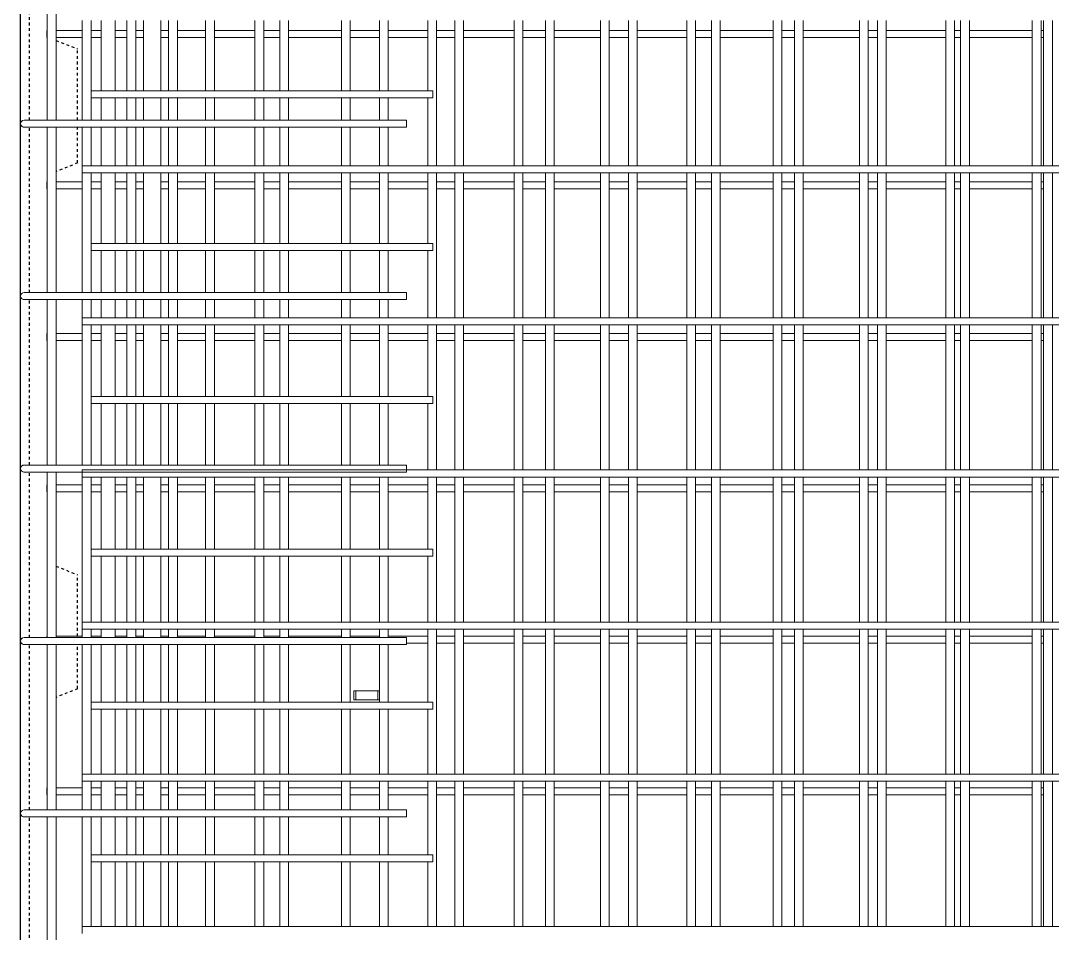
# Model space of a CAD drawing. Header units: millimetres. Extents: x -7118 to 5307, y -2677 to 10400.
# Drawn here: x -4296 to -3119, y 1933 to 2975 of the extents above; entities that cross this region are included whole.
import ezdxf

# ---------------------------------------------------------------- set-up
doc = ezdxf.new("R2010")
doc.units = ezdxf.units.MM
doc.linetypes.add('Dash', pattern=[6.36, 3.18, -3.18])
for name, color, linetype, lineweight in [('A-GENM', 13, 'Continuous', 18), ('A-WALL', 113, 'Continuous', 25), ('A-WALL-HDLN', 110, 'Dash', 25), ('S-RBAR', 171, 'Continuous', 18)]:
    doc.layers.add(name, color=color, linetype=linetype, lineweight=lineweight)

# ---------------------------------------------------------------- blocks, each defined once
blk = doc.blocks.new('RR spread anchor face based - RR-SA-2_5-150-1726819-Elevation Front 1')
at = {"layer": 'A-GENM'}
for p, q in [((-3916.2, 6755), (-3913.7, 6755)), ((-3916.2, 6745), (-3916.2, 6755)), ((-3913.7, 6755), (-3888.7, 6755)), ((-3913.7, 6755), (-3913.7, 6745)), ((-3888.7, 6755), (-3887, 6755)), ((-3888.7, 6755), (-3888.7, 6745)), ((-3913.7, 6745), (-3916.2, 6745)), ((-3888.7, 6745), (-3913.7, 6745)), ((-3887, 6745), (-3888.7, 6745))]:
    blk.add_line(p, q, dxfattribs=at)

msp = doc.modelspace()

# ---------------------------------------------------------------- linework, layer by layer
at = {"layer": 'A-WALL'}
msp.add_line((-4296.19617, -1395), (-4296.19617, 7060), dxfattribs=at)
at = {"layer": 'A-WALL-HDLN'}
for p, q in [((-4286.19359, 2861.33333), (-4286.19359, 3050.11111)), ((-4255.84482, 2952.35946), (-4231.19617, 2942.5)), ((-4231.19617, 2861.33333), (-4231.19617, 2942.5)), ((-4286.19359, 2664.55556), (-4286.19359, 2853.33333)), ((-4231.19617, 2812.5), (-4231.19617, 2853.33333)), ((-4231.19617, 2812.5), (-4255.84482, 2802.64054)), ((-4286.19359, 2467.77778), (-4286.19359, 2656.55556)), ((-4286.19359, 2271), (-4286.19359, 2459.77778)), ((-4255.84482, 2352.35946), (-4231.19617, 2342.5)), ((-4231.19617, 2272.36538), (-4231.19617, 2342.5)), ((-4286.19359, 2074.22222), (-4286.19359, 2263)), ((-4231.19617, 2212.5), (-4231.19617, 2263)), ((-4231.19617, 2212.5), (-4255.84482, 2202.64054)), ((-4286.19359, 1877.44444), (-4286.19359, 2066.22222))]:
    msp.add_line(p, q, dxfattribs=at)
at = {"layer": 'S-RBAR'}
for p, q in [((-4265.84482, 2861.33333), (-4265.84482, 3050.11111)), ((-4255.84482, 2861.33333), (-4255.84482, 3050.11111)), ((-4225.89942, 2861.33333), (-4225.89942, 2974.90385)), ((-4215.89942, 2861.33333), (-4215.89942, 2974.90385)), ((-4204.19617, 2894.88235), (-4204.19617, 2974.90385)), ((-4188.19617, 2894.88235), (-4188.19617, 2974.90385)), ((-4174.89211, 2894.88235), (-4174.89211, 2974.90385)), ((-4164.89211, 2894.88235), (-4164.89211, 2974.90385)), ((-4156.19617, 2894.88235), (-4156.19617, 2974.90385)), ((-4136.19617, 2894.88235), (-4136.19617, 2974.90385)), ((-4127.39456, 2894.88235), (-4127.39456, 2974.90385)), ((-4117.39456, 2894.88235), (-4117.39456, 2974.90385)), ((-4085.18941, 2894.88235), (-4085.18941, 2974.90385)), ((-4075.18941, 2894.88235), (-4075.18941, 2974.90385)), ((-4028.8897, 2894.88235), (-4028.8897, 2974.90385)), ((-4018.8897, 2894.88235), (-4018.8897, 2974.90385)), ((-4000.48671, 2894.88235), (-4000.48671, 2974.90385)), ((-3990.48671, 2894.88235), (-3990.48671, 2974.90385)), ((-3930.38485, 2894.88235), (-3930.38485, 2974.90385)), ((-3920.38485, 2894.88235), (-3920.38485, 2974.90385)), ((-3887.03401, 2894.88235), (-3887.03401, 2974.90385)), ((-3877.03401, 2894.88235), (-3877.03401, 2974.90385)), ((-3831.87999, 2894.88235), (-3831.87999, 2974.90385)), ((-3821.87999, 2809.30769), (-3821.87999, 2974.90385)), ((-3801.0813, 2809.30769), (-3801.0813, 2974.90385)), ((-3791.0813, 2809.30769), (-3791.0813, 2974.90385)), ((-3733.37513, 2809.30769), (-3733.37513, 2974.90385)), ((-3723.37513, 2809.30769), (-3723.37513, 2974.90385)), ((-3697.6286, 2809.30769), (-3697.6286, 2974.90385)), ((-3687.6286, 2809.30769), (-3687.6286, 2974.90385)), ((-3634.87027, 2809.30769), (-3634.87027, 2974.90385)), ((-3624.87027, 2809.30769), (-3624.87027, 2974.90385)), ((-3602.9259, 2809.30769), (-3602.9259, 2974.90385)), ((-3592.9259, 2809.30769), (-3592.9259, 2974.90385)), ((-3536.36542, 2809.30769), (-3536.36542, 2974.90385)), ((-3526.36542, 2809.30769), (-3526.36542, 2974.90385)), ((-3508.2232, 2809.30769), (-3508.2232, 2974.90385)), ((-3498.2232, 2809.30769), (-3498.2232, 2974.90385)), ((-3437.86056, 2809.30769), (-3437.86056, 2974.90385)), ((-3427.86056, 2809.30769), (-3427.86056, 2974.90385)), ((-3413.52049, 2809.30769), (-3413.52049, 2974.90385)), ((-3403.52049, 2809.30769), (-3403.52049, 2974.90385)), ((-3339.3557, 2809.30769), (-3339.3557, 2974.90385)), ((-3329.3557, 2809.30769), (-3329.3557, 2974.90385)), ((-3318.81779, 2809.30769), (-3318.81779, 2974.90385)), ((-3308.81779, 2809.30769), (-3308.81779, 2974.90385)), ((-3240.85084, 2809.30769), (-3240.85084, 2974.90385)), ((-3230.85084, 2809.30769), (-3230.85084, 2974.90385)), ((-3224.11509, 2809.30769), (-3224.11509, 2974.90385)), ((-3214.11509, 2809.30769), (-3214.11509, 2974.90385)), ((-3142.34599, 2809.30769), (-3142.34599, 2974.90385)), ((-3132.34599, 2809.30769), (-3132.34599, 2974.90385)), ((-3129.41239, 2809.30769), (-3129.41239, 2974.90385)), ((-3119.41239, 2809.30769), (-3119.41239, 2974.90385)), ((-4266.19617, 2955.67308), (-4266.19617, 2963.67308)), ((-4255.84482, 2963.67308), (-4225.89942, 2963.67308)), ((-4255.84482, 2955.67308), (-4225.89942, 2955.67308)), ((-4215.89942, 2963.67308), (-4204.19617, 2963.67308)), ((-4215.89942, 2955.67308), (-4204.19617, 2955.67308)), ((-4188.19617, 2963.67308), (-4174.89211, 2963.67308)), ((-4188.19617, 2955.67308), (-4174.89211, 2955.67308)), ((-4164.89211, 2963.67308), (-4156.19617, 2963.67308)), ((-4164.89211, 2955.67308), (-4156.19617, 2955.67308)), ((-4136.19617, 2963.67308), (-4127.39456, 2963.67308)), ((-4136.19617, 2955.67308), (-4127.39456, 2955.67308)), ((-4117.39456, 2963.67308), (-4085.18941, 2963.67308)), ((-4117.39456, 2955.67308), (-4085.18941, 2955.67308)), ((-4075.18941, 2963.67308), (-4028.8897, 2963.67308)), ((-4075.18941, 2955.67308), (-4028.8897, 2955.67308)), ((-4018.8897, 2963.67308), (-4000.48671, 2963.67308)), ((-4018.8897, 2955.67308), (-4000.48671, 2955.67308)), ((-3990.48671, 2963.67308), (-3930.38485, 2963.67308)), ((-3990.48671, 2955.67308), (-3930.38485, 2955.67308)), ((-3920.38485, 2963.67308), (-3887.03401, 2963.67308)), ((-3920.38485, 2955.67308), (-3887.03401, 2955.67308)), ((-3877.03401, 2963.67308), (-3831.87999, 2963.67308)), ((-3877.03401, 2955.67308), (-3831.87999, 2955.67308)), ((-3821.87999, 2963.67308), (-3801.0813, 2963.67308)), ((-3821.87999, 2955.67308), (-3801.0813, 2955.67308)), ((-3791.0813, 2963.67308), (-3733.37513, 2963.67308)), ((-3791.0813, 2955.67308), (-3733.37513, 2955.67308)), ((-3723.37513, 2963.67308), (-3697.6286, 2963.67308)), ((-3723.37513, 2955.67308), (-3697.6286, 2955.67308)), ((-3687.6286, 2963.67308), (-3634.87027, 2963.67308)), ((-3687.6286, 2955.67308), (-3634.87027, 2955.67308)), ((-3624.87027, 2963.67308), (-3602.9259, 2963.67308)), ((-3624.87027, 2955.67308), (-3602.9259, 2955.67308)), ((-3592.9259, 2963.67308), (-3536.36542, 2963.67308)), ((-3592.9259, 2955.67308), (-3536.36542, 2955.67308)), ((-3526.36542, 2963.67308), (-3508.2232, 2963.67308)), ((-3526.36542, 2955.67308), (-3508.2232, 2955.67308)), ((-3498.2232, 2963.67308), (-3437.86056, 2963.67308)), ((-3498.2232, 2955.67308), (-3437.86056, 2955.67308)), ((-3427.86056, 2963.67308), (-3413.52049, 2963.67308)), ((-3427.86056, 2955.67308), (-3413.52049, 2955.67308)), ((-3403.52049, 2963.67308), (-3339.3557, 2963.67308)), ((-3403.52049, 2955.67308), (-3339.3557, 2955.67308)), ((-3329.3557, 2963.67308), (-3318.81779, 2963.67308)), ((-3329.3557, 2955.67308), (-3318.81779, 2955.67308)), ((-3308.81779, 2963.67308), (-3240.85084, 2963.67308)), ((-3308.81779, 2955.67308), (-3240.85084, 2955.67308)), ((-3230.85084, 2963.67308), (-3224.11509, 2963.67308)), ((-3230.85084, 2955.67308), (-3224.11509, 2955.67308)), ((-3214.11509, 2963.67308), (-3142.34599, 2963.67308)), ((-3214.11509, 2955.67308), (-3142.34599, 2955.67308)), ((-3132.34599, 2963.67308), (-3129.41239, 2963.67308)), ((-3132.34599, 2955.67308), (-3129.41239, 2955.67308)), ((-4186.19617, 2894.88235), (-4216.26621, 2894.88235)), ((-4186.19617, 2886.88235), (-4216.26621, 2886.88235)), ((-4204.19617, 2861.33333), (-4204.19617, 2886.88235)), ((-4188.19617, 2861.33333), (-4188.19617, 2886.88235)), ((-4186.19617, 2894.88235), (-3826.19617, 2894.88235)), ((-4186.19617, 2886.88235), (-3826.19617, 2886.88235)), ((-4174.89211, 2861.33333), (-4174.89211, 2886.88235)), ((-4164.89211, 2861.33333), (-4164.89211, 2886.88235)), ((-4156.19617, 2861.33333), (-4156.19617, 2886.88235)), ((-4136.19617, 2861.33333), (-4136.19617, 2886.88235)), ((-4127.39456, 2861.33333), (-4127.39456, 2886.88235)), ((-4117.39456, 2861.33333), (-4117.39456, 2886.88235)), ((-4085.18941, 2861.33333), (-4085.18941, 2886.88235)), ((-4075.18941, 2861.33333), (-4075.18941, 2886.88235)), ((-4028.8897, 2861.33333), (-4028.8897, 2886.88235)), ((-4018.8897, 2861.33333), (-4018.8897, 2886.88235)), ((-4000.48671, 2861.33333), (-4000.48671, 2886.88235)), ((-3990.48671, 2861.33333), (-3990.48671, 2886.88235)), ((-3930.38485, 2861.33333), (-3930.38485, 2886.88235)), ((-3920.38485, 2861.33333), (-3920.38485, 2886.88235)), ((-3887.03401, 2861.33333), (-3887.03401, 2886.88235)), ((-3877.03401, 2861.33333), (-3877.03401, 2886.88235)), ((-3831.87999, 2809.30769), (-3831.87999, 2886.88235)), ((-3826.19617, 2886.88235), (-3826.19617, 2894.88235)), ((-4272.19617, 2861.33333), (-4292.19617, 2861.33333)), ((-4272.19617, 2861.33333), (-3856.19617, 2861.33333)), ((-3856.19617, 2853.33333), (-3856.19617, 2861.33333)), ((-4272.19617, 2853.33333), (-4292.19617, 2853.33333)), ((-4272.19617, 2853.33333), (-3856.19617, 2853.33333)), ((-4265.84482, 2664.55556), (-4265.84482, 2853.33333)), ((-4255.84482, 2664.55556), (-4255.84482, 2853.33333)), ((-4225.89942, 2809.30769), (-4225.89942, 2853.33333)), ((-4215.89942, 2809.30769), (-4215.89942, 2853.33333)), ((-4204.19617, 2809.30769), (-4204.19617, 2853.33333)), ((-4188.19617, 2809.30769), (-4188.19617, 2853.33333)), ((-4174.89211, 2809.30769), (-4174.89211, 2853.33333)), ((-4164.89211, 2809.30769), (-4164.89211, 2853.33333)), ((-4156.19617, 2809.30769), (-4156.19617, 2853.33333)), ((-4136.19617, 2809.30769), (-4136.19617, 2853.33333)), ((-4127.39456, 2809.30769), (-4127.39456, 2853.33333)), ((-4117.39456, 2809.30769), (-4117.39456, 2853.33333)), ((-4085.18941, 2809.30769), (-4085.18941, 2853.33333)), ((-4075.18941, 2809.30769), (-4075.18941, 2853.33333)), ((-4028.8897, 2809.30769), (-4028.8897, 2853.33333)), ((-4018.8897, 2809.30769), (-4018.8897, 2853.33333)), ((-4000.48671, 2809.30769), (-4000.48671, 2853.33333)), ((-3990.48671, 2809.30769), (-3990.48671, 2853.33333)), ((-3930.38485, 2809.30769), (-3930.38485, 2853.33333)), ((-3920.38485, 2809.30769), (-3920.38485, 2853.33333)), ((-3887.03401, 2809.30769), (-3887.03401, 2853.33333)), ((-3877.03401, 2809.30769), (-3877.03401, 2853.33333)), ((-4226.19617, 2809.30769), (-2591.19617, 2809.30769)), ((-4226.19617, 2801.30769), (-4226.19617, 2809.30769)), ((-4226.19617, 2801.30769), (-2591.19617, 2801.30769)), ((-4225.89942, 2664.55556), (-4225.89942, 2801.30769)), ((-4215.89942, 2664.55556), (-4215.89942, 2801.30769)), ((-4204.19617, 2720.47059), (-4204.19617, 2801.30769)), ((-4188.19617, 2720.47059), (-4188.19617, 2801.30769)), ((-4174.89211, 2720.47059), (-4174.89211, 2801.30769)), ((-4164.89211, 2720.47059), (-4164.89211, 2801.30769)), ((-4156.19617, 2720.47059), (-4156.19617, 2801.30769)), ((-4136.19617, 2720.47059), (-4136.19617, 2801.30769)), ((-4127.39456, 2720.47059), (-4127.39456, 2801.30769)), ((-4117.39456, 2720.47059), (-4117.39456, 2801.30769)), ((-4085.18941, 2720.47059), (-4085.18941, 2801.30769)), ((-4075.18941, 2720.47059), (-4075.18941, 2801.30769)), ((-4028.8897, 2720.47059), (-4028.8897, 2801.30769)), ((-4018.8897, 2720.47059), (-4018.8897, 2801.30769)), ((-4000.48671, 2720.47059), (-4000.48671, 2801.30769)), ((-3990.48671, 2720.47059), (-3990.48671, 2801.30769)), ((-3930.38485, 2720.47059), (-3930.38485, 2801.30769)), ((-3920.38485, 2720.47059), (-3920.38485, 2801.30769)), ((-3887.03401, 2720.47059), (-3887.03401, 2801.30769)), ((-3877.03401, 2720.47059), (-3877.03401, 2801.30769)), ((-3831.87999, 2720.47059), (-3831.87999, 2801.30769)), ((-3821.87999, 2635.71154), (-3821.87999, 2801.30769)), ((-3801.0813, 2635.71154), (-3801.0813, 2801.30769)), ((-3791.0813, 2635.71154), (-3791.0813, 2801.30769)), ((-3733.37513, 2635.71154), (-3733.37513, 2801.30769)), ((-3723.37513, 2635.71154), (-3723.37513, 2801.30769)), ((-3697.6286, 2635.71154), (-3697.6286, 2801.30769)), ((-3687.6286, 2635.71154), (-3687.6286, 2801.30769)), ((-3634.87027, 2635.71154), (-3634.87027, 2801.30769)), ((-3624.87027, 2635.71154), (-3624.87027, 2801.30769)), ((-3602.9259, 2635.71154), (-3602.9259, 2801.30769)), ((-3592.9259, 2635.71154), (-3592.9259, 2801.30769)), ((-3536.36542, 2635.71154), (-3536.36542, 2801.30769)), ((-3526.36542, 2635.71154), (-3526.36542, 2801.30769)), ((-3508.2232, 2635.71154), (-3508.2232, 2801.30769)), ((-3498.2232, 2635.71154), (-3498.2232, 2801.30769)), ((-3437.86056, 2635.71154), (-3437.86056, 2801.30769)), ((-3427.86056, 2635.71154), (-3427.86056, 2801.30769)), ((-3413.52049, 2635.71154), (-3413.52049, 2801.30769)), ((-3403.52049, 2635.71154), (-3403.52049, 2801.30769)), ((-3339.3557, 2635.71154), (-3339.3557, 2801.30769)), ((-3329.3557, 2635.71154), (-3329.3557, 2801.30769)), ((-3318.81779, 2635.71154), (-3318.81779, 2801.30769)), ((-3308.81779, 2635.71154), (-3308.81779, 2801.30769)), ((-3240.85084, 2635.71154), (-3240.85084, 2801.30769)), ((-3230.85084, 2635.71154), (-3230.85084, 2801.30769)), ((-3224.11509, 2635.71154), (-3224.11509, 2801.30769)), ((-3214.11509, 2635.71154), (-3214.11509, 2801.30769)), ((-3142.34599, 2635.71154), (-3142.34599, 2801.30769)), ((-3132.34599, 2635.71154), (-3132.34599, 2801.30769)), ((-3129.41239, 2635.71154), (-3129.41239, 2801.30769)), ((-3119.41239, 2635.71154), (-3119.41239, 2801.30769)), ((-4266.19617, 2782.84615), (-4266.19617, 2790.84615)), ((-4255.84482, 2790.84615), (-4225.89942, 2790.84615)), ((-4215.89942, 2790.84615), (-4204.19617, 2790.84615)), ((-4188.19617, 2790.84615), (-4174.89211, 2790.84615)), ((-4164.89211, 2790.84615), (-4156.19617, 2790.84615)), ((-4136.19617, 2790.84615), (-4127.39456, 2790.84615)), ((-4117.39456, 2790.84615), (-4085.18941, 2790.84615)), ((-4075.18941, 2790.84615), (-4028.8897, 2790.84615)), ((-4018.8897, 2790.84615), (-4000.48671, 2790.84615)), ((-3990.48671, 2790.84615), (-3930.38485, 2790.84615)), ((-3920.38485, 2790.84615), (-3887.03401, 2790.84615)), ((-3877.03401, 2790.84615), (-3831.87999, 2790.84615)), ((-3821.87999, 2790.84615), (-3801.0813, 2790.84615)), ((-3791.0813, 2790.84615), (-3733.37513, 2790.84615)), ((-3723.37513, 2790.84615), (-3697.6286, 2790.84615)), ((-3687.6286, 2790.84615), (-3634.87027, 2790.84615)), ((-3624.87027, 2790.84615), (-3602.9259, 2790.84615)), ((-3592.9259, 2790.84615), (-3536.36542, 2790.84615)), ((-3526.36542, 2790.84615), (-3508.2232, 2790.84615)), ((-3498.2232, 2790.84615), (-3437.86056, 2790.84615)), ((-3427.86056, 2790.84615), (-3413.52049, 2790.84615)), ((-3403.52049, 2790.84615), (-3339.3557, 2790.84615)), ((-3329.3557, 2790.84615), (-3318.81779, 2790.84615)), ((-3308.81779, 2790.84615), (-3240.85084, 2790.84615)), ((-3230.85084, 2790.84615), (-3224.11509, 2790.84615)), ((-3214.11509, 2790.84615), (-3142.34599, 2790.84615)), ((-3132.34599, 2790.84615), (-3129.41239, 2790.84615)), ((-4255.84482, 2782.84615), (-4225.89942, 2782.84615)), ((-4215.89942, 2782.84615), (-4204.19617, 2782.84615)), ((-4188.19617, 2782.84615), (-4174.89211, 2782.84615)), ((-4164.89211, 2782.84615), (-4156.19617, 2782.84615)), ((-4136.19617, 2782.84615), (-4127.39456, 2782.84615)), ((-4117.39456, 2782.84615), (-4085.18941, 2782.84615)), ((-4075.18941, 2782.84615), (-4028.8897, 2782.84615)), ((-4018.8897, 2782.84615), (-4000.48671, 2782.84615)), ((-3990.48671, 2782.84615), (-3930.38485, 2782.84615)), ((-3920.38485, 2782.84615), (-3887.03401, 2782.84615)), ((-3877.03401, 2782.84615), (-3831.87999, 2782.84615)), ((-3821.87999, 2782.84615), (-3801.0813, 2782.84615)), ((-3791.0813, 2782.84615), (-3733.37513, 2782.84615)), ((-3723.37513, 2782.84615), (-3697.6286, 2782.84615)), ((-3687.6286, 2782.84615), (-3634.87027, 2782.84615)), ((-3624.87027, 2782.84615), (-3602.9259, 2782.84615)), ((-3592.9259, 2782.84615), (-3536.36542, 2782.84615)), ((-3526.36542, 2782.84615), (-3508.2232, 2782.84615)), ((-3498.2232, 2782.84615), (-3437.86056, 2782.84615)), ((-3427.86056, 2782.84615), (-3413.52049, 2782.84615)), ((-3403.52049, 2782.84615), (-3339.3557, 2782.84615)), ((-3329.3557, 2782.84615), (-3318.81779, 2782.84615)), ((-3308.81779, 2782.84615), (-3240.85084, 2782.84615)), ((-3230.85084, 2782.84615), (-3224.11509, 2782.84615)), ((-3214.11509, 2782.84615), (-3142.34599, 2782.84615)), ((-3132.34599, 2782.84615), (-3129.41239, 2782.84615)), ((-4186.19617, 2720.47059), (-4216.26621, 2720.47059)), ((-4186.19617, 2720.47059), (-3826.19617, 2720.47059)), ((-3826.19617, 2712.47059), (-3826.19617, 2720.47059)), ((-4186.19617, 2712.47059), (-4216.26621, 2712.47059)), ((-4204.19617, 2664.55556), (-4204.19617, 2712.47059)), ((-4188.19617, 2664.55556), (-4188.19617, 2712.47059)), ((-4186.19617, 2712.47059), (-3826.19617, 2712.47059)), ((-4174.89211, 2664.55556), (-4174.89211, 2712.47059)), ((-4164.89211, 2664.55556), (-4164.89211, 2712.47059)), ((-4156.19617, 2664.55556), (-4156.19617, 2712.47059)), ((-4136.19617, 2664.55556), (-4136.19617, 2712.47059)), ((-4127.39456, 2664.55556), (-4127.39456, 2712.47059)), ((-4117.39456, 2664.55556), (-4117.39456, 2712.47059)), ((-4085.18941, 2664.55556), (-4085.18941, 2712.47059)), ((-4075.18941, 2664.55556), (-4075.18941, 2712.47059)), ((-4028.8897, 2664.55556), (-4028.8897, 2712.47059)), ((-4018.8897, 2664.55556), (-4018.8897, 2712.47059)), ((-4000.48671, 2664.55556), (-4000.48671, 2712.47059)), ((-3990.48671, 2664.55556), (-3990.48671, 2712.47059)), ((-3930.38485, 2664.55556), (-3930.38485, 2712.47059)), ((-3920.38485, 2664.55556), (-3920.38485, 2712.47059)), ((-3887.03401, 2664.55556), (-3887.03401, 2712.47059)), ((-3877.03401, 2664.55556), (-3877.03401, 2712.47059)), ((-3831.87999, 2635.71154), (-3831.87999, 2712.47059)), ((-4272.19617, 2664.55556), (-4292.19617, 2664.55556)), ((-4272.19617, 2664.55556), (-3856.19617, 2664.55556)), ((-3856.19617, 2656.55556), (-3856.19617, 2664.55556)), ((-4272.19617, 2656.55556), (-4292.19617, 2656.55556)), ((-4272.19617, 2656.55556), (-3856.19617, 2656.55556)), ((-4265.84482, 2467.77778), (-4265.84482, 2656.55556)), ((-4255.84482, 2467.77778), (-4255.84482, 2656.55556)), ((-4225.89942, 2635.71154), (-4225.89942, 2656.55556)), ((-4215.89942, 2635.71154), (-4215.89942, 2656.55556)), ((-4204.19617, 2635.71154), (-4204.19617, 2656.55556)), ((-4188.19617, 2635.71154), (-4188.19617, 2656.55556)), ((-4174.89211, 2635.71154), (-4174.89211, 2656.55556)), ((-4164.89211, 2635.71154), (-4164.89211, 2656.55556)), ((-4156.19617, 2635.71154), (-4156.19617, 2656.55556)), ((-4136.19617, 2635.71154), (-4136.19617, 2656.55556)), ((-4127.39456, 2635.71154), (-4127.39456, 2656.55556)), ((-4117.39456, 2635.71154), (-4117.39456, 2656.55556)), ((-4085.18941, 2635.71154), (-4085.18941, 2656.55556)), ((-4075.18941, 2635.71154), (-4075.18941, 2656.55556)), ((-4028.8897, 2635.71154), (-4028.8897, 2656.55556)), ((-4018.8897, 2635.71154), (-4018.8897, 2656.55556)), ((-4000.48671, 2635.71154), (-4000.48671, 2656.55556)), ((-3990.48671, 2635.71154), (-3990.48671, 2656.55556)), ((-3930.38485, 2635.71154), (-3930.38485, 2656.55556)), ((-3920.38485, 2635.71154), (-3920.38485, 2656.55556)), ((-3887.03401, 2635.71154), (-3887.03401, 2656.55556)), ((-3877.03401, 2635.71154), (-3877.03401, 2656.55556)), ((-4226.19617, 2635.71154), (-2591.19617, 2635.71154)), ((-4226.19617, 2627.71154), (-4226.19617, 2635.71154)), ((-4226.19617, 2627.71154), (-2591.19617, 2627.71154)), ((-4225.89942, 2467.77778), (-4225.89942, 2627.71154)), ((-4215.89942, 2467.77778), (-4215.89942, 2627.71154)), ((-4204.19617, 2546.05882), (-4204.19617, 2627.71154)), ((-4188.19617, 2546.05882), (-4188.19617, 2627.71154)), ((-4174.89211, 2546.05882), (-4174.89211, 2627.71154)), ((-4164.89211, 2546.05882), (-4164.89211, 2627.71154)), ((-4156.19617, 2546.05882), (-4156.19617, 2627.71154)), ((-4136.19617, 2546.05882), (-4136.19617, 2627.71154)), ((-4127.39456, 2546.05882), (-4127.39456, 2627.71154)), ((-4117.39456, 2546.05882), (-4117.39456, 2627.71154)), ((-4085.18941, 2546.05882), (-4085.18941, 2627.71154)), ((-4075.18941, 2546.05882), (-4075.18941, 2627.71154)), ((-4028.8897, 2546.05882), (-4028.8897, 2627.71154)), ((-4018.8897, 2546.05882), (-4018.8897, 2627.71154)), ((-4000.48671, 2546.05882), (-4000.48671, 2627.71154)), ((-3990.48671, 2546.05882), (-3990.48671, 2627.71154)), ((-3930.38485, 2546.05882), (-3930.38485, 2627.71154)), ((-3920.38485, 2546.05882), (-3920.38485, 2627.71154)), ((-3887.03401, 2546.05882), (-3887.03401, 2627.71154)), ((-3877.03401, 2546.05882), (-3877.03401, 2627.71154)), ((-3831.87999, 2546.05882), (-3831.87999, 2627.71154)), ((-3821.87999, 2462.11538), (-3821.87999, 2627.71154)), ((-3801.0813, 2462.11538), (-3801.0813, 2627.71154)), ((-3791.0813, 2462.11538), (-3791.0813, 2627.71154)), ((-3733.37513, 2462.11538), (-3733.37513, 2627.71154)), ((-3723.37513, 2462.11538), (-3723.37513, 2627.71154)), ((-3697.6286, 2462.11538), (-3697.6286, 2627.71154)), ((-3687.6286, 2462.11538), (-3687.6286, 2627.71154)), ((-3634.87027, 2462.11538), (-3634.87027, 2627.71154)), ((-3624.87027, 2462.11538), (-3624.87027, 2627.71154)), ((-3602.9259, 2462.11538), (-3602.9259, 2627.71154)), ((-3592.9259, 2462.11538), (-3592.9259, 2627.71154)), ((-3536.36542, 2462.11538), (-3536.36542, 2627.71154)), ((-3526.36542, 2462.11538), (-3526.36542, 2627.71154)), ((-3508.2232, 2462.11538), (-3508.2232, 2627.71154)), ((-3498.2232, 2462.11538), (-3498.2232, 2627.71154)), ((-3437.86056, 2462.11538), (-3437.86056, 2627.71154)), ((-3427.86056, 2462.11538), (-3427.86056, 2627.71154)), ((-3413.52049, 2462.11538), (-3413.52049, 2627.71154)), ((-3403.52049, 2462.11538), (-3403.52049, 2627.71154)), ((-3339.3557, 2462.11538), (-3339.3557, 2627.71154)), ((-3329.3557, 2462.11538), (-3329.3557, 2627.71154)), ((-3318.81779, 2462.11538), (-3318.81779, 2627.71154)), ((-3308.81779, 2462.11538), (-3308.81779, 2627.71154)), ((-3240.85084, 2462.11538), (-3240.85084, 2627.71154)), ((-3230.85084, 2462.11538), (-3230.85084, 2627.71154)), ((-3224.11509, 2462.11538), (-3224.11509, 2627.71154)), ((-3214.11509, 2462.11538), (-3214.11509, 2627.71154)), ((-3142.34599, 2462.11538), (-3142.34599, 2627.71154)), ((-3132.34599, 2462.11538), (-3132.34599, 2627.71154)), ((-3129.41239, 2462.11538), (-3129.41239, 2627.71154)), ((-3119.41239, 2462.11538), (-3119.41239, 2627.71154)), ((-4266.19617, 2610.01923), (-4266.19617, 2618.01923)), ((-4255.84482, 2618.01923), (-4225.89942, 2618.01923)), ((-4215.89942, 2618.01923), (-4204.19617, 2618.01923)), ((-4188.19617, 2618.01923), (-4174.89211, 2618.01923)), ((-4164.89211, 2618.01923), (-4156.19617, 2618.01923)), ((-4136.19617, 2618.01923), (-4127.39456, 2618.01923)), ((-4117.39456, 2618.01923), (-4085.18941, 2618.01923)), ((-4075.18941, 2618.01923), (-4028.8897, 2618.01923)), ((-4018.8897, 2618.01923), (-4000.48671, 2618.01923)), ((-3990.48671, 2618.01923), (-3930.38485, 2618.01923)), ((-3920.38485, 2618.01923), (-3887.03401, 2618.01923)), ((-3877.03401, 2618.01923), (-3831.87999, 2618.01923)), ((-3821.87999, 2618.01923), (-3801.0813, 2618.01923)), ((-3791.0813, 2618.01923), (-3733.37513, 2618.01923)), ((-3723.37513, 2618.01923), (-3697.6286, 2618.01923)), ((-3687.6286, 2618.01923), (-3634.87027, 2618.01923)), ((-3624.87027, 2618.01923), (-3602.9259, 2618.01923)), ((-3592.9259, 2618.01923), (-3536.36542, 2618.01923)), ((-3526.36542, 2618.01923), (-3508.2232, 2618.01923)), ((-3498.2232, 2618.01923), (-3437.86056, 2618.01923)), ((-3427.86056, 2618.01923), (-3413.52049, 2618.01923)), ((-3403.52049, 2618.01923), (-3339.3557, 2618.01923)), ((-3329.3557, 2618.01923), (-3318.81779, 2618.01923)), ((-3308.81779, 2618.01923), (-3240.85084, 2618.01923)), ((-3230.85084, 2618.01923), (-3224.11509, 2618.01923)), ((-3214.11509, 2618.01923), (-3142.34599, 2618.01923)), ((-3132.34599, 2618.01923), (-3129.41239, 2618.01923)), ((-4255.84482, 2610.01923), (-4225.89942, 2610.01923)), ((-4215.89942, 2610.01923), (-4204.19617, 2610.01923)), ((-4188.19617, 2610.01923), (-4174.89211, 2610.01923)), ((-4164.89211, 2610.01923), (-4156.19617, 2610.01923)), ((-4136.19617, 2610.01923), (-4127.39456, 2610.01923)), ((-4117.39456, 2610.01923), (-4085.18941, 2610.01923)), ((-4075.18941, 2610.01923), (-4028.8897, 2610.01923)), ((-4018.8897, 2610.01923), (-4000.48671, 2610.01923)), ((-3990.48671, 2610.01923), (-3930.38485, 2610.01923)), ((-3920.38485, 2610.01923), (-3887.03401, 2610.01923)), ((-3877.03401, 2610.01923), (-3831.87999, 2610.01923)), ((-3821.87999, 2610.01923), (-3801.0813, 2610.01923)), ((-3791.0813, 2610.01923), (-3733.37513, 2610.01923)), ((-3723.37513, 2610.01923), (-3697.6286, 2610.01923)), ((-3687.6286, 2610.01923), (-3634.87027, 2610.01923)), ((-3624.87027, 2610.01923), (-3602.9259, 2610.01923)), ((-3592.9259, 2610.01923), (-3536.36542, 2610.01923)), ((-3526.36542, 2610.01923), (-3508.2232, 2610.01923)), ((-3498.2232, 2610.01923), (-3437.86056, 2610.01923)), ((-3427.86056, 2610.01923), (-3413.52049, 2610.01923)), ((-3403.52049, 2610.01923), (-3339.3557, 2610.01923)), ((-3329.3557, 2610.01923), (-3318.81779, 2610.01923)), ((-3308.81779, 2610.01923), (-3240.85084, 2610.01923)), ((-3230.85084, 2610.01923), (-3224.11509, 2610.01923)), ((-3214.11509, 2610.01923), (-3142.34599, 2610.01923)), ((-3132.34599, 2610.01923), (-3129.41239, 2610.01923)), ((-4186.19617, 2546.05882), (-4216.26621, 2546.05882)), ((-4186.19617, 2546.05882), (-3826.19617, 2546.05882)), ((-3826.19617, 2538.05882), (-3826.19617, 2546.05882)), ((-4186.19617, 2538.05882), (-4216.26621, 2538.05882)), ((-4204.19617, 2467.77778), (-4204.19617, 2538.05882)), ((-4188.19617, 2467.77778), (-4188.19617, 2538.05882)), ((-4186.19617, 2538.05882), (-3826.19617, 2538.05882)), ((-4174.89211, 2467.77778), (-4174.89211, 2538.05882)), ((-4164.89211, 2467.77778), (-4164.89211, 2538.05882)), ((-4156.19617, 2467.77778), (-4156.19617, 2538.05882)), ((-4136.19617, 2467.77778), (-4136.19617, 2538.05882)), ((-4127.39456, 2467.77778), (-4127.39456, 2538.05882)), ((-4117.39456, 2467.77778), (-4117.39456, 2538.05882)), ((-4085.18941, 2467.77778), (-4085.18941, 2538.05882)), ((-4075.18941, 2467.77778), (-4075.18941, 2538.05882)), ((-4028.8897, 2467.77778), (-4028.8897, 2538.05882)), ((-4018.8897, 2467.77778), (-4018.8897, 2538.05882)), ((-4000.48671, 2467.77778), (-4000.48671, 2538.05882)), ((-3990.48671, 2467.77778), (-3990.48671, 2538.05882)), ((-3930.38485, 2467.77778), (-3930.38485, 2538.05882)), ((-3920.38485, 2467.77778), (-3920.38485, 2538.05882)), ((-3887.03401, 2467.77778), (-3887.03401, 2538.05882)), ((-3877.03401, 2467.77778), (-3877.03401, 2538.05882)), ((-3831.87999, 2462.11538), (-3831.87999, 2538.05882)), ((-4272.19617, 2467.77778), (-4292.19617, 2467.77778)), ((-4272.19617, 2459.77778), (-4292.19617, 2459.77778)), ((-4272.19617, 2467.77778), (-3856.19617, 2467.77778)), ((-4272.19617, 2459.77778), (-3856.19617, 2459.77778)), ((-4265.84482, 2271), (-4265.84482, 2459.77778)), ((-4255.84482, 2271), (-4255.84482, 2459.77778)), ((-4226.19617, 2462.11538), (-2591.19617, 2462.11538)), ((-4226.19617, 2454.11538), (-4226.19617, 2462.11538)), ((-3856.19617, 2459.77778), (-3856.19617, 2467.77778)), ((-4226.19617, 2454.11538), (-2591.19617, 2454.11538)), ((-4225.89942, 2288.51923), (-4225.89942, 2454.11538)), ((-4215.89942, 2288.51923), (-4215.89942, 2454.11538)), ((-4204.19617, 2371.64706), (-4204.19617, 2454.11538)), ((-4188.19617, 2371.64706), (-4188.19617, 2454.11538)), ((-4174.89211, 2371.64706), (-4174.89211, 2454.11538)), ((-4164.89211, 2371.64706), (-4164.89211, 2454.11538)), ((-4156.19617, 2371.64706), (-4156.19617, 2454.11538)), ((-4136.19617, 2371.64706), (-4136.19617, 2454.11538)), ((-4127.39456, 2371.64706), (-4127.39456, 2454.11538)), ((-4117.39456, 2371.64706), (-4117.39456, 2454.11538)), ((-4085.18941, 2371.64706), (-4085.18941, 2454.11538)), ((-4075.18941, 2371.64706), (-4075.18941, 2454.11538)), ((-4028.8897, 2371.64706), (-4028.8897, 2454.11538)), ((-4018.8897, 2371.64706), (-4018.8897, 2454.11538)), ((-4000.48671, 2371.64706), (-4000.48671, 2454.11538)), ((-3990.48671, 2371.64706), (-3990.48671, 2454.11538)), ((-3930.38485, 2371.64706), (-3930.38485, 2454.11538)), ((-3920.38485, 2371.64706), (-3920.38485, 2454.11538)), ((-3887.03401, 2371.64706), (-3887.03401, 2454.11538)), ((-3877.03401, 2371.64706), (-3877.03401, 2454.11538)), ((-3831.87999, 2371.64706), (-3831.87999, 2454.11538)), ((-3821.87999, 2288.51923), (-3821.87999, 2454.11538)), ((-3801.0813, 2288.51923), (-3801.0813, 2454.11538)), ((-3791.0813, 2288.51923), (-3791.0813, 2454.11538)), ((-3733.37513, 2288.51923), (-3733.37513, 2454.11538)), ((-3723.37513, 2288.51923), (-3723.37513, 2454.11538)), ((-3697.6286, 2288.51923), (-3697.6286, 2454.11538)), ((-3687.6286, 2288.51923), (-3687.6286, 2454.11538)), ((-3634.87027, 2288.51923), (-3634.87027, 2454.11538)), ((-3624.87027, 2288.51923), (-3624.87027, 2454.11538)), ((-3602.9259, 2288.51923), (-3602.9259, 2454.11538)), ((-3592.9259, 2288.51923), (-3592.9259, 2454.11538)), ((-3536.36542, 2288.51923), (-3536.36542, 2454.11538)), ((-3526.36542, 2288.51923), (-3526.36542, 2454.11538)), ((-3508.2232, 2288.51923), (-3508.2232, 2454.11538)), ((-3498.2232, 2288.51923), (-3498.2232, 2454.11538)), ((-3437.86056, 2288.51923), (-3437.86056, 2454.11538)), ((-3427.86056, 2288.51923), (-3427.86056, 2454.11538)), ((-3413.52049, 2288.51923), (-3413.52049, 2454.11538)), ((-3403.52049, 2288.51923), (-3403.52049, 2454.11538)), ((-3339.3557, 2288.51923), (-3339.3557, 2454.11538)), ((-3329.3557, 2288.51923), (-3329.3557, 2454.11538)), ((-3318.81779, 2288.51923), (-3318.81779, 2454.11538)), ((-3308.81779, 2288.51923), (-3308.81779, 2454.11538)), ((-3240.85084, 2288.51923), (-3240.85084, 2454.11538)), ((-3230.85084, 2288.51923), (-3230.85084, 2454.11538)), ((-3224.11509, 2288.51923), (-3224.11509, 2454.11538)), ((-3214.11509, 2288.51923), (-3214.11509, 2454.11538)), ((-3142.34599, 2288.51923), (-3142.34599, 2454.11538)), ((-3132.34599, 2288.51923), (-3132.34599, 2454.11538)), ((-3129.41239, 2288.51923), (-3129.41239, 2454.11538)), ((-3119.41239, 2288.51923), (-3119.41239, 2454.11538)), ((-4266.19617, 2437.19231), (-4266.19617, 2445.19231)), ((-4255.84482, 2445.19231), (-4225.89942, 2445.19231)), ((-4255.84482, 2437.19231), (-4225.89942, 2437.19231)), ((-4215.89942, 2445.19231), (-4204.19617, 2445.19231)), ((-4215.89942, 2437.19231), (-4204.19617, 2437.19231)), ((-4188.19617, 2445.19231), (-4174.89211, 2445.19231)), ((-4188.19617, 2437.19231), (-4174.89211, 2437.19231)), ((-4164.89211, 2445.19231), (-4156.19617, 2445.19231)), ((-4164.89211, 2437.19231), (-4156.19617, 2437.19231)), ((-4136.19617, 2445.19231), (-4127.39456, 2445.19231)), ((-4136.19617, 2437.19231), (-4127.39456, 2437.19231)), ((-4117.39456, 2445.19231), (-4085.18941, 2445.19231)), ((-4117.39456, 2437.19231), (-4085.18941, 2437.19231)), ((-4075.18941, 2445.19231), (-4028.8897, 2445.19231)), ((-4075.18941, 2437.19231), (-4028.8897, 2437.19231)), ((-4018.8897, 2445.19231), (-4000.48671, 2445.19231)), ((-4018.8897, 2437.19231), (-4000.48671, 2437.19231)), ((-3990.48671, 2445.19231), (-3930.38485, 2445.19231)), ((-3990.48671, 2437.19231), (-3930.38485, 2437.19231)), ((-3920.38485, 2445.19231), (-3887.03401, 2445.19231)), ((-3920.38485, 2437.19231), (-3887.03401, 2437.19231)), ((-3877.03401, 2445.19231), (-3831.87999, 2445.19231)), ((-3877.03401, 2437.19231), (-3831.87999, 2437.19231)), ((-3821.87999, 2445.19231), (-3801.0813, 2445.19231)), ((-3821.87999, 2437.19231), (-3801.0813, 2437.19231)), ((-3791.0813, 2445.19231), (-3733.37513, 2445.19231)), ((-3791.0813, 2437.19231), (-3733.37513, 2437.19231)), ((-3723.37513, 2445.19231), (-3697.6286, 2445.19231)), ((-3723.37513, 2437.19231), (-3697.6286, 2437.19231)), ((-3687.6286, 2445.19231), (-3634.87027, 2445.19231)), ((-3687.6286, 2437.19231), (-3634.87027, 2437.19231)), ((-3624.87027, 2445.19231), (-3602.9259, 2445.19231)), ((-3624.87027, 2437.19231), (-3602.9259, 2437.19231)), ((-3592.9259, 2445.19231), (-3536.36542, 2445.19231)), ((-3592.9259, 2437.19231), (-3536.36542, 2437.19231)), ((-3526.36542, 2445.19231), (-3508.2232, 2445.19231)), ((-3526.36542, 2437.19231), (-3508.2232, 2437.19231)), ((-3498.2232, 2445.19231), (-3437.86056, 2445.19231)), ((-3498.2232, 2437.19231), (-3437.86056, 2437.19231)), ((-3427.86056, 2445.19231), (-3413.52049, 2445.19231)), ((-3427.86056, 2437.19231), (-3413.52049, 2437.19231)), ((-3403.52049, 2445.19231), (-3339.3557, 2445.19231)), ((-3403.52049, 2437.19231), (-3339.3557, 2437.19231)), ((-3329.3557, 2445.19231), (-3318.81779, 2445.19231)), ((-3329.3557, 2437.19231), (-3318.81779, 2437.19231)), ((-3308.81779, 2445.19231), (-3240.85084, 2445.19231)), ((-3308.81779, 2437.19231), (-3240.85084, 2437.19231)), ((-3230.85084, 2445.19231), (-3224.11509, 2445.19231)), ((-3230.85084, 2437.19231), (-3224.11509, 2437.19231)), ((-3214.11509, 2445.19231), (-3142.34599, 2445.19231)), ((-3214.11509, 2437.19231), (-3142.34599, 2437.19231)), ((-3132.34599, 2445.19231), (-3129.41239, 2445.19231)), ((-3132.34599, 2437.19231), (-3129.41239, 2437.19231)), ((-4186.19617, 2371.64706), (-4216.26621, 2371.64706)), ((-4186.19617, 2371.64706), (-3826.19617, 2371.64706)), ((-3826.19617, 2363.64706), (-3826.19617, 2371.64706)), ((-4186.19617, 2363.64706), (-4216.26621, 2363.64706)), ((-4204.19617, 2288.51923), (-4204.19617, 2363.64706)), ((-4188.19617, 2288.51923), (-4188.19617, 2363.64706)), ((-4186.19617, 2363.64706), (-3826.19617, 2363.64706)), ((-4174.89211, 2288.51923), (-4174.89211, 2363.64706)), ((-4164.89211, 2288.51923), (-4164.89211, 2363.64706)), ((-4156.19617, 2288.51923), (-4156.19617, 2363.64706)), ((-4136.19617, 2288.51923), (-4136.19617, 2363.64706)), ((-4127.39456, 2288.51923), (-4127.39456, 2363.64706)), ((-4117.39456, 2288.51923), (-4117.39456, 2363.64706)), ((-4085.18941, 2288.51923), (-4085.18941, 2363.64706)), ((-4075.18941, 2288.51923), (-4075.18941, 2363.64706)), ((-4028.8897, 2288.51923), (-4028.8897, 2363.64706)), ((-4018.8897, 2288.51923), (-4018.8897, 2363.64706)), ((-4000.48671, 2288.51923), (-4000.48671, 2363.64706)), ((-3990.48671, 2288.51923), (-3990.48671, 2363.64706)), ((-3930.38485, 2288.51923), (-3930.38485, 2363.64706)), ((-3920.38485, 2288.51923), (-3920.38485, 2363.64706)), ((-3887.03401, 2288.51923), (-3887.03401, 2363.64706)), ((-3877.03401, 2288.51923), (-3877.03401, 2363.64706)), ((-3831.87999, 2288.51923), (-3831.87999, 2363.64706)), ((-4226.19617, 2288.51923), (-2591.19617, 2288.51923)), ((-4226.19617, 2280.51923), (-4226.19617, 2288.51923)), ((-4266.19617, 2271), (-4266.19617, 2272.36538)), ((-4255.84482, 2272.36538), (-4225.89942, 2272.36538)), ((-4226.19617, 2280.51923), (-2591.19617, 2280.51923)), ((-4225.89942, 2271), (-4225.89942, 2280.51923)), ((-4215.89942, 2271), (-4215.89942, 2280.51923)), ((-4215.89942, 2272.36538), (-4204.19617, 2272.36538)), ((-4204.19617, 2271), (-4204.19617, 2280.51923)), ((-4188.19617, 2271), (-4188.19617, 2280.51923)), ((-4188.19617, 2272.36538), (-4174.89211, 2272.36538)), ((-4174.89211, 2271), (-4174.89211, 2280.51923)), ((-4164.89211, 2271), (-4164.89211, 2280.51923)), ((-4164.89211, 2272.36538), (-4156.19617, 2272.36538)), ((-4156.19617, 2271), (-4156.19617, 2280.51923)), ((-4136.19617, 2271), (-4136.19617, 2280.51923)), ((-4136.19617, 2272.36538), (-4127.39456, 2272.36538)), ((-4127.39456, 2271), (-4127.39456, 2280.51923)), ((-4117.39456, 2271), (-4117.39456, 2280.51923)), ((-4117.39456, 2272.36538), (-4085.18941, 2272.36538)), ((-4085.18941, 2271), (-4085.18941, 2280.51923)), ((-4075.18941, 2271), (-4075.18941, 2280.51923)), ((-4075.18941, 2272.36538), (-4028.8897, 2272.36538)), ((-4028.8897, 2271), (-4028.8897, 2280.51923)), ((-4018.8897, 2271), (-4018.8897, 2280.51923)), ((-4018.8897, 2272.36538), (-4000.48671, 2272.36538)), ((-4000.48671, 2271), (-4000.48671, 2280.51923)), ((-3990.48671, 2271), (-3990.48671, 2280.51923)), ((-3990.48671, 2272.36538), (-3930.38485, 2272.36538)), ((-3930.38485, 2271), (-3930.38485, 2280.51923)), ((-3920.38485, 2271), (-3920.38485, 2280.51923)), ((-3920.38485, 2272.36538), (-3887.03401, 2272.36538)), ((-3887.03401, 2271), (-3887.03401, 2280.51923)), ((-3877.03401, 2271), (-3877.03401, 2280.51923)), ((-3877.03401, 2272.36538), (-3831.87999, 2272.36538)), ((-3831.87999, 2197.23529), (-3831.87999, 2280.51923)), ((-3821.87999, 2114.92308), (-3821.87999, 2280.51923)), ((-3821.87999, 2272.36538), (-3801.0813, 2272.36538)), ((-3801.0813, 2114.92308), (-3801.0813, 2280.51923)), ((-3791.0813, 2114.92308), (-3791.0813, 2280.51923)), ((-3791.0813, 2272.36538), (-3733.37513, 2272.36538)), ((-3733.37513, 2114.92308), (-3733.37513, 2280.51923)), ((-3723.37513, 2114.92308), (-3723.37513, 2280.51923)), ((-3723.37513, 2272.36538), (-3697.6286, 2272.36538)), ((-3697.6286, 2114.92308), (-3697.6286, 2280.51923)), ((-3687.6286, 2114.92308), (-3687.6286, 2280.51923)), ((-3687.6286, 2272.36538), (-3634.87027, 2272.36538)), ((-3634.87027, 2114.92308), (-3634.87027, 2280.51923)), ((-3624.87027, 2114.92308), (-3624.87027, 2280.51923)), ((-3624.87027, 2272.36538), (-3602.9259, 2272.36538)), ((-3602.9259, 2114.92308), (-3602.9259, 2280.51923)), ((-3592.9259, 2114.92308), (-3592.9259, 2280.51923)), ((-3592.9259, 2272.36538), (-3536.36542, 2272.36538)), ((-3536.36542, 2114.92308), (-3536.36542, 2280.51923)), ((-3526.36542, 2114.92308), (-3526.36542, 2280.51923)), ((-3526.36542, 2272.36538), (-3508.2232, 2272.36538)), ((-3508.2232, 2114.92308), (-3508.2232, 2280.51923)), ((-3498.2232, 2114.92308), (-3498.2232, 2280.51923)), ((-3498.2232, 2272.36538), (-3437.86056, 2272.36538)), ((-3437.86056, 2114.92308), (-3437.86056, 2280.51923)), ((-3427.86056, 2114.92308), (-3427.86056, 2280.51923)), ((-3427.86056, 2272.36538), (-3413.52049, 2272.36538)), ((-3413.52049, 2114.92308), (-3413.52049, 2280.51923)), ((-3403.52049, 2114.92308), (-3403.52049, 2280.51923)), ((-3403.52049, 2272.36538), (-3339.3557, 2272.36538)), ((-3339.3557, 2114.92308), (-3339.3557, 2280.51923)), ((-3329.3557, 2114.92308), (-3329.3557, 2280.51923)), ((-3329.3557, 2272.36538), (-3318.81779, 2272.36538)), ((-3318.81779, 2114.92308), (-3318.81779, 2280.51923)), ((-3308.81779, 2114.92308), (-3308.81779, 2280.51923)), ((-3308.81779, 2272.36538), (-3240.85084, 2272.36538)), ((-3240.85084, 2114.92308), (-3240.85084, 2280.51923)), ((-3230.85084, 2114.92308), (-3230.85084, 2280.51923)), ((-3230.85084, 2272.36538), (-3224.11509, 2272.36538)), ((-3224.11509, 2114.92308), (-3224.11509, 2280.51923)), ((-3214.11509, 2114.92308), (-3214.11509, 2280.51923)), ((-3214.11509, 2272.36538), (-3142.34599, 2272.36538)), ((-3142.34599, 2114.92308), (-3142.34599, 2280.51923)), ((-3132.34599, 2114.92308), (-3132.34599, 2280.51923)), ((-3132.34599, 2272.36538), (-3129.41239, 2272.36538)), ((-3129.41239, 2114.92308), (-3129.41239, 2280.51923)), ((-3119.41239, 2114.92308), (-3119.41239, 2280.51923)), ((-4272.19617, 2271), (-4292.19617, 2271)), ((-4272.19617, 2263), (-4292.19617, 2263)), ((-4272.19617, 2271), (-3856.19617, 2271)), ((-4272.19617, 2263), (-3856.19617, 2263)), ((-4265.84482, 2074.22222), (-4265.84482, 2263)), ((-4255.84482, 2074.22222), (-4255.84482, 2263)), ((-4225.89942, 2114.92308), (-4225.89942, 2263)), ((-4215.89942, 2114.92308), (-4215.89942, 2263)), ((-4204.19617, 2197.75752), (-4204.19617, 2263)), ((-4188.19617, 2197.23529), (-4188.19617, 2263)), ((-4174.89211, 2197.23529), (-4174.89211, 2263)), ((-4164.89211, 2197.23529), (-4164.89211, 2263)), ((-4156.19617, 2197.23529), (-4156.19617, 2263)), ((-4136.19617, 2197.23529), (-4136.19617, 2263)), ((-4127.39456, 2197.23529), (-4127.39456, 2263)), ((-4117.39456, 2197.23529), (-4117.39456, 2263)), ((-4085.18941, 2197.23529), (-4085.18941, 2263)), ((-4075.18941, 2197.23529), (-4075.18941, 2263)), ((-4028.8897, 2197.23529), (-4028.8897, 2263)), ((-4018.8897, 2197.23529), (-4018.8897, 2263)), ((-4000.48671, 2197.23529), (-4000.48671, 2263)), ((-3990.48671, 2197.23529), (-3990.48671, 2263)), ((-3930.38485, 2197.75752), (-3930.38485, 2263)), ((-3920.38485, 2197.75752), (-3920.38485, 2263)), ((-3887.03401, 2197.75752), (-3887.03401, 2263)), ((-3877.03401, 2197.23529), (-3877.03401, 2263)), ((-3856.19617, 2263), (-3856.19617, 2271)), ((-3856.19617, 2264.36538), (-3831.87999, 2264.36538)), ((-3821.87999, 2264.36538), (-3801.0813, 2264.36538)), ((-3791.0813, 2264.36538), (-3733.37513, 2264.36538)), ((-3723.37513, 2264.36538), (-3697.6286, 2264.36538)), ((-3687.6286, 2264.36538), (-3634.87027, 2264.36538)), ((-3624.87027, 2264.36538), (-3602.9259, 2264.36538)), ((-3592.9259, 2264.36538), (-3536.36542, 2264.36538)), ((-3526.36542, 2264.36538), (-3508.2232, 2264.36538)), ((-3498.2232, 2264.36538), (-3437.86056, 2264.36538)), ((-3427.86056, 2264.36538), (-3413.52049, 2264.36538)), ((-3403.52049, 2264.36538), (-3339.3557, 2264.36538)), ((-3329.3557, 2264.36538), (-3318.81779, 2264.36538)), ((-3308.81779, 2264.36538), (-3240.85084, 2264.36538)), ((-3230.85084, 2264.36538), (-3224.11509, 2264.36538)), ((-3214.11509, 2264.36538), (-3142.34599, 2264.36538)), ((-3132.34599, 2264.36538), (-3129.41239, 2264.36538)), ((-4186.19617, 2197.23529), (-4216.26621, 2197.23529)), ((-4186.19617, 2189.23529), (-4216.26621, 2189.23529)), ((-4204.19617, 2114.92308), (-4204.19617, 2189.23529)), ((-4188.19617, 2114.92308), (-4188.19617, 2189.23529)), ((-4186.19617, 2197.23529), (-3826.19617, 2197.23529)), ((-4186.19617, 2189.23529), (-3826.19617, 2189.23529)), ((-4174.89211, 2114.92308), (-4174.89211, 2189.23529)), ((-4164.89211, 2114.92308), (-4164.89211, 2189.23529)), ((-4156.19617, 2114.92308), (-4156.19617, 2189.23529)), ((-4136.19617, 2114.92308), (-4136.19617, 2189.23529)), ((-4127.39456, 2114.92308), (-4127.39456, 2189.23529)), ((-4117.39456, 2114.92308), (-4117.39456, 2189.23529)), ((-4085.18941, 2114.92308), (-4085.18941, 2189.23529)), ((-4075.18941, 2114.92308), (-4075.18941, 2189.23529)), ((-4028.8897, 2114.92308), (-4028.8897, 2189.23529)), ((-4018.8897, 2114.92308), (-4018.8897, 2189.23529)), ((-4000.48671, 2114.92308), (-4000.48671, 2189.23529)), ((-3990.48671, 2114.92308), (-3990.48671, 2189.23529)), ((-3930.38485, 2114.92308), (-3930.38485, 2189.23529)), ((-3920.38485, 2114.92308), (-3920.38485, 2189.23529)), ((-3887.03401, 2114.92308), (-3887.03401, 2189.23529)), ((-3877.03401, 2114.92308), (-3877.03401, 2189.23529)), ((-3831.87999, 2114.92308), (-3831.87999, 2189.23529)), ((-3826.19617, 2189.23529), (-3826.19617, 2197.23529)), ((-4226.19617, 2114.92308), (-2591.19617, 2114.92308)), ((-4226.19617, 2106.92308), (-4226.19617, 2114.92308)), ((-4226.19617, 2106.92308), (-2591.19617, 2106.92308)), ((-4225.89942, 2074.22222), (-4225.89942, 2106.92308)), ((-4215.89942, 2074.22222), (-4215.89942, 2106.92308)), ((-4204.19617, 2074.22222), (-4204.19617, 2106.92308)), ((-4188.19617, 2074.22222), (-4188.19617, 2106.92308)), ((-4174.89211, 2074.22222), (-4174.89211, 2106.92308)), ((-4164.89211, 2074.22222), (-4164.89211, 2106.92308)), ((-4156.19617, 2074.22222), (-4156.19617, 2106.92308)), ((-4136.19617, 2074.22222), (-4136.19617, 2106.92308)), ((-4127.39456, 2074.22222), (-4127.39456, 2106.92308)), ((-4117.39456, 2074.22222), (-4117.39456, 2106.92308)), ((-4085.18941, 2074.22222), (-4085.18941, 2106.92308)), ((-4075.18941, 2074.22222), (-4075.18941, 2106.92308)), ((-4028.8897, 2074.22222), (-4028.8897, 2106.92308)), ((-4018.8897, 2074.22222), (-4018.8897, 2106.92308)), ((-4000.48671, 2074.22222), (-4000.48671, 2106.92308)), ((-3990.48671, 2074.22222), (-3990.48671, 2106.92308)), ((-3930.38485, 2074.22222), (-3930.38485, 2106.92308)), ((-3920.38485, 2074.22222), (-3920.38485, 2106.92308)), ((-3887.03401, 2074.22222), (-3887.03401, 2106.92308)), ((-3877.03401, 2074.22222), (-3877.03401, 2106.92308)), ((-3831.87999, 2022.82353), (-3831.87999, 2106.92308)), ((-3821.87999, 1941.32692), (-3821.87999, 2106.92308)), ((-3801.0813, 1941.32692), (-3801.0813, 2106.92308)), ((-3791.0813, 1941.32692), (-3791.0813, 2106.92308)), ((-3733.37513, 1941.32692), (-3733.37513, 2106.92308)), ((-3723.37513, 1941.32692), (-3723.37513, 2106.92308)), ((-3697.6286, 1941.32692), (-3697.6286, 2106.92308)), ((-3687.6286, 1941.32692), (-3687.6286, 2106.92308)), ((-3634.87027, 1941.32692), (-3634.87027, 2106.92308)), ((-3624.87027, 1941.32692), (-3624.87027, 2106.92308)), ((-3602.9259, 1941.32692), (-3602.9259, 2106.92308)), ((-3592.9259, 1941.32692), (-3592.9259, 2106.92308)), ((-3536.36542, 1941.32692), (-3536.36542, 2106.92308)), ((-3526.36542, 1941.32692), (-3526.36542, 2106.92308)), ((-3508.2232, 1941.32692), (-3508.2232, 2106.92308)), ((-3498.2232, 1941.32692), (-3498.2232, 2106.92308)), ((-3437.86056, 1941.32692), (-3437.86056, 2106.92308)), ((-3427.86056, 1941.32692), (-3427.86056, 2106.92308)), ((-3413.52049, 1941.32692), (-3413.52049, 2106.92308)), ((-3403.52049, 1941.32692), (-3403.52049, 2106.92308)), ((-3339.3557, 1941.32692), (-3339.3557, 2106.92308)), ((-3329.3557, 1941.32692), (-3329.3557, 2106.92308)), ((-3318.81779, 1941.32692), (-3318.81779, 2106.92308)), ((-3308.81779, 1941.32692), (-3308.81779, 2106.92308)), ((-3240.85084, 1941.32692), (-3240.85084, 2106.92308)), ((-3230.85084, 1941.32692), (-3230.85084, 2106.92308)), ((-3224.11509, 1941.32692), (-3224.11509, 2106.92308)), ((-3214.11509, 1941.32692), (-3214.11509, 2106.92308)), ((-3142.34599, 1941.32692), (-3142.34599, 2106.92308)), ((-3132.34599, 1941.32692), (-3132.34599, 2106.92308)), ((-3129.41239, 1941.32692), (-3129.41239, 2106.92308)), ((-3119.41239, 1941.32692), (-3119.41239, 2106.92308)), ((-4266.19617, 2091.53846), (-4266.19617, 2099.53846)), ((-4255.84482, 2099.53846), (-4225.89942, 2099.53846)), ((-4215.89942, 2099.53846), (-4204.19617, 2099.53846)), ((-4188.19617, 2099.53846), (-4174.89211, 2099.53846)), ((-4164.89211, 2099.53846), (-4156.19617, 2099.53846)), ((-4136.19617, 2099.53846), (-4127.39456, 2099.53846)), ((-4117.39456, 2099.53846), (-4085.18941, 2099.53846)), ((-4075.18941, 2099.53846), (-4028.8897, 2099.53846)), ((-4018.8897, 2099.53846), (-4000.48671, 2099.53846)), ((-3990.48671, 2099.53846), (-3930.38485, 2099.53846)), ((-3920.38485, 2099.53846), (-3887.03401, 2099.53846)), ((-3877.03401, 2099.53846), (-3831.87999, 2099.53846)), ((-3821.87999, 2099.53846), (-3801.0813, 2099.53846)), ((-3791.0813, 2099.53846), (-3733.37513, 2099.53846)), ((-3723.37513, 2099.53846), (-3697.6286, 2099.53846)), ((-3687.6286, 2099.53846), (-3634.87027, 2099.53846)), ((-3624.87027, 2099.53846), (-3602.9259, 2099.53846)), ((-3592.9259, 2099.53846), (-3536.36542, 2099.53846)), ((-3526.36542, 2099.53846), (-3508.2232, 2099.53846)), ((-3498.2232, 2099.53846), (-3437.86056, 2099.53846)), ((-3427.86056, 2099.53846), (-3413.52049, 2099.53846)), ((-3403.52049, 2099.53846), (-3339.3557, 2099.53846)), ((-3329.3557, 2099.53846), (-3318.81779, 2099.53846)), ((-3308.81779, 2099.53846), (-3240.85084, 2099.53846)), ((-3230.85084, 2099.53846), (-3224.11509, 2099.53846)), ((-3214.11509, 2099.53846), (-3142.34599, 2099.53846)), ((-3132.34599, 2099.53846), (-3129.41239, 2099.53846)), ((-4255.84482, 2091.53846), (-4225.89942, 2091.53846)), ((-4215.89942, 2091.53846), (-4204.19617, 2091.53846)), ((-4188.19617, 2091.53846), (-4174.89211, 2091.53846)), ((-4164.89211, 2091.53846), (-4156.19617, 2091.53846)), ((-4136.19617, 2091.53846), (-4127.39456, 2091.53846)), ((-4117.39456, 2091.53846), (-4085.18941, 2091.53846)), ((-4075.18941, 2091.53846), (-4028.8897, 2091.53846)), ((-4018.8897, 2091.53846), (-4000.48671, 2091.53846)), ((-3990.48671, 2091.53846), (-3930.38485, 2091.53846)), ((-3920.38485, 2091.53846), (-3887.03401, 2091.53846)), ((-3877.03401, 2091.53846), (-3831.87999, 2091.53846)), ((-3821.87999, 2091.53846), (-3801.0813, 2091.53846)), ((-3791.0813, 2091.53846), (-3733.37513, 2091.53846)), ((-3723.37513, 2091.53846), (-3697.6286, 2091.53846)), ((-3687.6286, 2091.53846), (-3634.87027, 2091.53846)), ((-3624.87027, 2091.53846), (-3602.9259, 2091.53846)), ((-3592.9259, 2091.53846), (-3536.36542, 2091.53846)), ((-3526.36542, 2091.53846), (-3508.2232, 2091.53846)), ((-3498.2232, 2091.53846), (-3437.86056, 2091.53846)), ((-3427.86056, 2091.53846), (-3413.52049, 2091.53846)), ((-3403.52049, 2091.53846), (-3339.3557, 2091.53846)), ((-3329.3557, 2091.53846), (-3318.81779, 2091.53846)), ((-3308.81779, 2091.53846), (-3240.85084, 2091.53846)), ((-3230.85084, 2091.53846), (-3224.11509, 2091.53846)), ((-3214.11509, 2091.53846), (-3142.34599, 2091.53846)), ((-3132.34599, 2091.53846), (-3129.41239, 2091.53846)), ((-4272.19617, 2074.22222), (-4292.19617, 2074.22222)), ((-4272.19617, 2074.22222), (-3856.19617, 2074.22222)), ((-3856.19617, 2066.22222), (-3856.19617, 2074.22222)), ((-4272.19617, 2066.22222), (-4292.19617, 2066.22222)), ((-4272.19617, 2066.22222), (-3856.19617, 2066.22222)), ((-4265.84482, 1877.44444), (-4265.84482, 2066.22222)), ((-4255.84482, 1877.44444), (-4255.84482, 2066.22222)), ((-4225.89942, 1941.32692), (-4225.89942, 2066.22222)), ((-4215.89942, 1941.32692), (-4215.89942, 2066.22222)), ((-4204.19617, 2022.82353), (-4204.19617, 2066.22222)), ((-4188.19617, 2022.82353), (-4188.19617, 2066.22222)), ((-4174.89211, 2022.82353), (-4174.89211, 2066.22222)), ((-4164.89211, 2022.82353), (-4164.89211, 2066.22222)), ((-4156.19617, 2022.82353), (-4156.19617, 2066.22222)), ((-4136.19617, 2022.82353), (-4136.19617, 2066.22222)), ((-4127.39456, 2022.82353), (-4127.39456, 2066.22222)), ((-4117.39456, 2022.82353), (-4117.39456, 2066.22222)), ((-4085.18941, 2022.82353), (-4085.18941, 2066.22222)), ((-4075.18941, 2022.82353), (-4075.18941, 2066.22222)), ((-4028.8897, 2022.82353), (-4028.8897, 2066.22222)), ((-4018.8897, 2022.82353), (-4018.8897, 2066.22222)), ((-4000.48671, 2022.82353), (-4000.48671, 2066.22222)), ((-3990.48671, 2022.82353), (-3990.48671, 2066.22222)), ((-3930.38485, 2022.82353), (-3930.38485, 2066.22222)), ((-3920.38485, 2022.82353), (-3920.38485, 2066.22222)), ((-3887.03401, 2022.82353), (-3887.03401, 2066.22222)), ((-3877.03401, 2022.82353), (-3877.03401, 2066.22222)), ((-4186.19617, 2022.82353), (-4216.26621, 2022.82353)), ((-4186.19617, 2014.82353), (-4216.26621, 2014.82353)), ((-4204.19617, 1941.32692), (-4204.19617, 2014.82353)), ((-4188.19617, 1941.32692), (-4188.19617, 2014.82353)), ((-4186.19617, 2022.82353), (-3826.19617, 2022.82353)), ((-4186.19617, 2014.82353), (-3826.19617, 2014.82353)), ((-4174.89211, 1941.32692), (-4174.89211, 2014.82353)), ((-4164.89211, 1941.32692), (-4164.89211, 2014.82353)), ((-4156.19617, 1941.32692), (-4156.19617, 2014.82353)), ((-4136.19617, 1941.32692), (-4136.19617, 2014.82353)), ((-4127.39456, 1941.32692), (-4127.39456, 2014.82353)), ((-4117.39456, 1941.32692), (-4117.39456, 2014.82353)), ((-4085.18941, 1941.32692), (-4085.18941, 2014.82353)), ((-4075.18941, 1941.32692), (-4075.18941, 2014.82353)), ((-4028.8897, 1941.32692), (-4028.8897, 2014.82353)), ((-4018.8897, 1941.32692), (-4018.8897, 2014.82353)), ((-4000.48671, 1941.32692), (-4000.48671, 2014.82353)), ((-3990.48671, 1941.32692), (-3990.48671, 2014.82353)), ((-3930.38485, 1941.32692), (-3930.38485, 2014.82353)), ((-3920.38485, 1941.32692), (-3920.38485, 2014.82353)), ((-3887.03401, 1941.32692), (-3887.03401, 2014.82353)), ((-3877.03401, 1941.32692), (-3877.03401, 2014.82353)), ((-3831.87999, 1941.32692), (-3831.87999, 2014.82353)), ((-3826.19617, 2014.82353), (-3826.19617, 2022.82353)), ((-4226.19617, 1941.32692), (-2591.19617, 1941.32692)), ((-4226.19617, 1933.32692), (-4226.19617, 1941.32692))]:
    msp.add_line(p, q, dxfattribs=at)
for centre, start, end in [((-4222.19617, 2890.88235), 165, 195), ((-4292.19617, 2857.33333), 90, 270), ((-4292.19617, 2857.33333), 120, 165), ((-4292.19617, 2857.33333), 195, 240), ((-4292.19617, 2857.33333), 255, 270), ((-4222.19617, 2716.47059), 165, 195), ((-4292.19617, 2660.55556), 90, 270), ((-4292.19617, 2660.55556), 120, 165), ((-4292.19617, 2660.55556), 195, 240), ((-4292.19617, 2660.55556), 255, 270), ((-4222.19617, 2542.05882), 165, 195), ((-4292.19617, 2463.77778), 90, 270), ((-4292.19617, 2463.77778), 120, 165), ((-4292.19617, 2463.77778), 195, 240), ((-4292.19617, 2463.77778), 255, 270), ((-4222.19617, 2367.64706), 165, 195), ((-4292.19617, 2267), 90, 270), ((-4292.19617, 2267), 120, 165), ((-4292.19617, 2267), 195, 240), ((-4292.19617, 2267), 255, 270), ((-4222.19617, 2193.23529), 165, 195), ((-4292.19617, 2070.22222), 90, 270), ((-4292.19617, 2070.22222), 120, 165), ((-4292.19617, 2070.22222), 195, 240), ((-4292.19617, 2070.22222), 255, 270), ((-4222.19617, 2018.82353), 165, 195)]:
    msp.add_arc(centre, 4, start, end, dxfattribs=at)

# ---------------------------------------------------------------- block references
at = {"layer": 'A-GENM'}
msp.add_blockref('RR spread anchor face based - RR-SA-2_5-150-1726819-Elevation Front 1', (0, -4545), dxfattribs=at)

doc.saveas('drawing.dxf')
